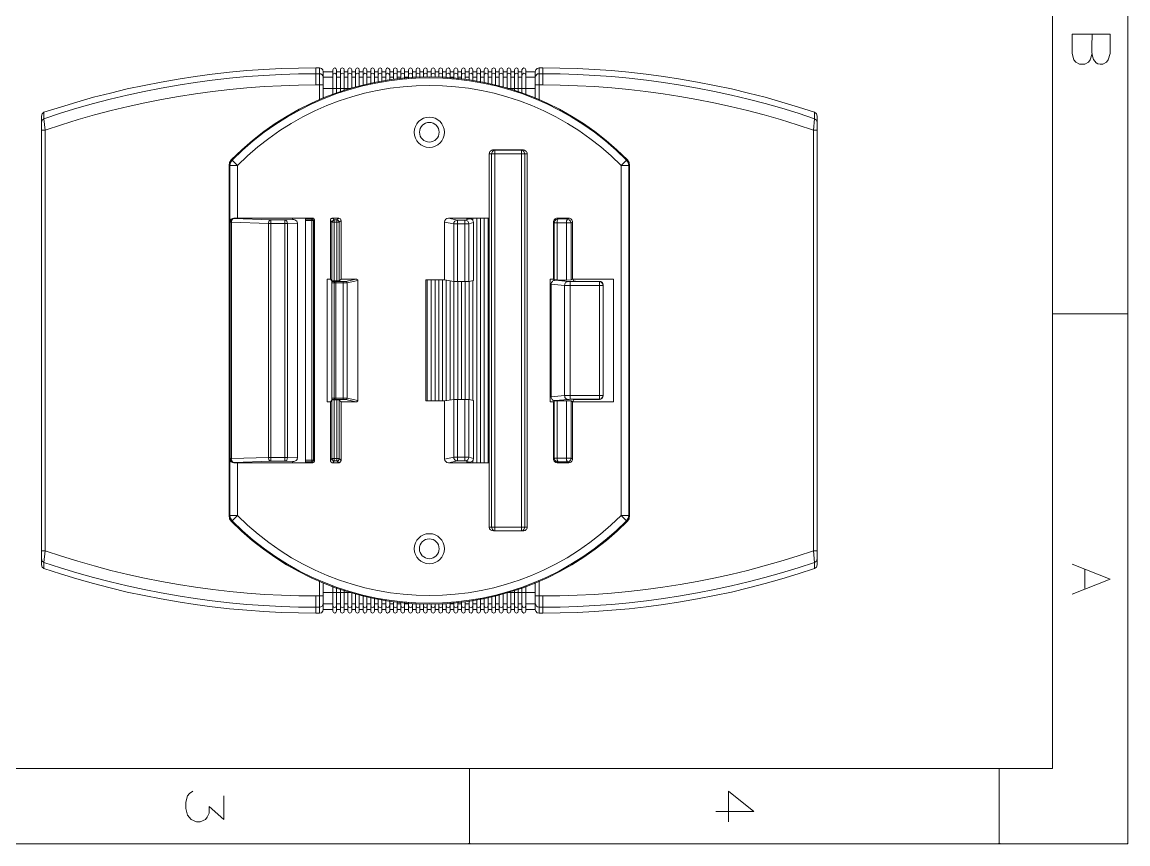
# Model space of a CAD drawing. Header units: millimetres. Extents: x -66 to 230, y -62 to 358.
# Drawn here: x 84.4 to 230.4, y -61.9 to 46.6 of the extents above; entities that cross this region are included whole.
import ezdxf

# ---------------------------------------------------------------- set-up
doc = ezdxf.new("R2010")
doc.units = ezdxf.units.MM

msp = doc.modelspace()

# ---------------------------------------------------------------- hatches: boundary and pattern name
h = msp.add_hatch(color=0)
h.dxf.hatch_style = 2
h.paths.add_polyline_path([(143.29, -61.88), (143.32, -61.76), (143.44, -61.72), (143.56, -61.76), (143.59, -61.88)])
h = msp.add_hatch(color=0)
h.dxf.hatch_style = 2
h.paths.add_polyline_path([(213.25, -61.88), (213.28, -61.76), (213.4, -61.72), (213.53, -61.76), (213.56, -61.88)])
h = msp.add_hatch(color=0)
h.dxf.hatch_style = 2
h.paths.add_polyline_path([(230.38, -61.88), (230.22, -61.88), (230.25, -61.76), (230.38, -61.72)])

# ---------------------------------------------------------------- linework, layer by layer
at = {"color": 0, "lineweight": 0}
for points in [[(230.38, 357.92), (230.38, -61.88)], [(220.41, 347.96), (220.41, -51.91)], [(223.03, 45.02), (228.03, 45.02), (228.03, 42.46), (227.78, 41.6), (227.54, 41.32), (227.07, 41.04), (226.72, 41.03), (226.42, 41.1), (226.19, 41.23), (226, 41.43), (225.85, 41.67), (225.75, 41.96), (225.68, 42.28), (225.63, 42.62), (225.61, 42.98), (225.61, 43.33), (225.62, 43.69), (225.63, 44.02), (225.65, 44.33), (225.66, 44.61), (225.67, 44.84), (225.65, 45.02)], [(225.65, 42.46), (225.41, 41.6), (225.16, 41.32), (224.7, 41.04), (223.99, 41.04), (223.49, 41.32), (223.25, 41.6), (223.03, 42.46), (223.03, 45.02)], [(123.16, 40.55), (120.88, 40.53), (118.6, 40.46), (116.32, 40.35), (114.04, 40.19), (111.77, 39.98), (109.5, 39.73), (107.24, 39.43), (104.98, 39.08), (102.73, 38.69), (100.49, 38.25), (98.26, 37.77), (96.04, 37.24), (93.83, 36.67), (91.63, 36.05), (89.44, 35.39), (87.27, 34.69)], [(123.16, 39.78), (120.88, 39.76), (118.6, 39.69), (116.32, 39.57), (114.04, 39.41), (111.76, 39.2), (109.5, 38.94), (107.23, 38.64), (104.98, 38.29), (102.73, 37.89), (100.49, 37.45), (98.25, 36.96), (96.03, 36.43), (93.82, 35.85), (91.63, 35.23), (89.44, 34.56), (87.27, 33.85)], [(123.66, 40.55), (123.16, 40.55)], [(123.16, 38.3), (123.16, 40.55)], [(123.66, 39.78), (123.16, 39.78)], [(123.66, 40.55), (123.66, 36.35)], [(124.15, 40.05), (124.09, 40.3), (123.9, 40.49), (123.66, 40.55)], [(124.15, 39.31), (124.09, 39.5), (124, 39.65), (123.84, 39.75), (123.66, 39.78)], [(125.42, 40.05), (124.15, 40.05)], [(124.15, 39.35), (124.15, 40.05)], [(124.15, 39.62), (124.15, 36.57)], [(125.91, 40.3), (125.82, 40.49), (125.66, 40.55), (125.48, 40.49), (125.42, 40.3)], [(125.42, 37), (125.42, 40.3)], [(125.42, 39.59), (125.48, 39.75), (125.66, 39.84), (125.82, 39.75), (125.91, 39.59)], [(125.91, 37.18), (125.91, 40.3)], [(126.4, 40.05), (125.91, 40.05)], [(126.9, 40.3), (126.84, 40.49), (126.65, 40.55), (126.47, 40.49), (126.4, 40.3)], [(126.4, 37.34), (126.4, 40.3)], [(126.4, 39.59), (126.47, 39.75), (126.65, 39.84), (126.84, 39.75), (126.9, 39.59)], [(126.9, 37.52), (126.9, 40.3)], [(127.39, 40.05), (126.9, 40.05)], [(127.92, 40.3), (127.82, 40.49), (127.64, 40.55), (127.48, 40.49), (127.39, 40.3)], [(127.39, 37.68), (127.39, 40.3)], [(127.39, 39.59), (127.48, 39.75), (127.64, 39.84), (127.82, 39.75), (127.92, 39.59)], [(127.92, 37.86), (127.92, 40.3)], [(128.41, 40.05), (127.92, 40.05)], [(128.9, 40.3), (128.84, 40.49), (128.66, 40.55), (128.47, 40.49), (128.41, 40.3)], [(128.41, 38.05), (128.41, 40.3)], [(128.41, 39.59), (128.47, 39.75), (128.66, 39.84), (128.84, 39.75), (128.9, 39.59)], [(128.9, 38.17), (128.9, 40.3)], [(129.4, 40.05), (128.9, 40.05)], [(129.89, 40.3), (129.83, 40.49), (129.64, 40.55), (129.49, 40.49), (129.4, 40.3)], [(129.4, 38.27), (129.4, 40.3)], [(129.4, 39.59), (129.49, 39.75), (129.64, 39.84), (129.83, 39.75), (129.89, 39.59)], [(129.89, 38.36), (129.89, 40.3)], [(130.42, 40.05), (129.89, 40.05)], [(130.91, 40.3), (130.82, 40.49), (130.66, 40.55), (130.48, 40.49), (130.42, 40.3)], [(130.42, 38.45), (130.42, 40.3)], [(130.42, 39.59), (130.48, 39.75), (130.66, 39.84), (130.82, 39.75), (130.91, 39.59)], [(130.91, 38.57), (130.91, 40.3)], [(131.4, 40.05), (130.91, 40.05)], [(131.9, 40.3), (131.84, 40.49), (131.65, 40.55), (131.47, 40.49), (131.4, 40.3)], [(131.4, 38.67), (131.4, 40.3)], [(131.4, 39.59), (131.47, 39.75), (131.65, 39.84), (131.84, 39.75), (131.9, 39.59)], [(131.9, 38.76), (131.9, 40.3)], [(132.39, 40.05), (131.9, 40.05)], [(132.92, 40.3), (132.82, 40.49), (132.64, 40.55), (132.48, 40.49), (132.39, 40.3)], [(132.39, 38.85), (132.39, 40.3)], [(132.39, 39.59), (132.48, 39.75), (132.64, 39.84), (132.82, 39.75), (132.92, 39.59)], [(132.92, 38.97), (132.92, 40.3)], [(133.41, 40.05), (132.92, 40.05)], [(133.9, 40.3), (133.84, 40.49), (133.66, 40.55), (133.47, 40.49), (133.41, 40.3)], [(133.41, 39.04), (133.41, 40.3)], [(133.41, 39.59), (133.47, 39.75), (133.66, 39.84), (133.84, 39.75), (133.9, 39.59)], [(133.9, 39.1), (133.9, 40.3)], [(134.4, 40.05), (133.9, 40.05)], [(134.89, 40.3), (134.83, 40.49), (134.64, 40.55), (134.46, 40.49), (134.4, 40.3)], [(134.4, 39.13), (134.4, 40.3)], [(134.4, 39.59), (134.46, 39.75), (134.64, 39.84), (134.83, 39.75), (134.89, 39.59)], [(134.89, 39.16), (134.89, 40.3)], [(135.39, 40.05), (134.89, 40.05)], [(135.91, 40.3), (135.82, 40.49), (135.66, 40.55), (135.48, 40.49), (135.39, 40.3)], [(135.39, 39.19), (135.39, 40.3)], [(135.39, 39.59), (135.48, 39.75), (135.66, 39.84), (135.82, 39.75), (135.91, 39.59)], [(135.91, 39.22), (135.91, 40.3)], [(136.4, 40.05), (135.91, 40.05)], [(136.9, 40.3), (136.84, 40.49), (136.65, 40.55), (136.47, 40.49), (136.4, 40.3)], [(136.4, 39.35), (136.4, 40.3)], [(136.4, 39.59), (136.47, 39.75), (136.65, 39.84), (136.84, 39.75), (136.9, 39.59)], [(136.9, 39.28), (136.9, 40.3)], [(137.39, 40.05), (136.9, 40.05)], [(137.88, 40.3), (137.82, 40.49), (137.64, 40.55), (137.48, 40.49), (137.39, 40.3)], [(137.39, 39.35), (137.39, 40.3)], [(137.39, 39.59), (137.48, 39.75), (137.64, 39.84), (137.82, 39.75), (137.88, 39.59)], [(137.88, 39.35), (137.88, 40.3)], [(138.41, 40.05), (137.88, 40.05)], [(138.9, 40.3), (138.81, 40.49), (138.66, 40.55), (138.47, 40.49), (138.41, 40.3)], [(138.41, 39.35), (138.41, 40.3)], [(138.41, 39.59), (138.47, 39.75), (138.66, 39.84), (138.81, 39.75), (138.9, 39.59)], [(138.9, 39.31), (138.9, 40.3)], [(139.4, 40.05), (138.9, 40.05)], [(139.89, 40.3), (139.83, 40.49), (139.64, 40.55), (139.46, 40.49), (139.4, 40.3)], [(139.4, 39.35), (139.4, 40.3)], [(139.4, 39.59), (139.46, 39.75), (139.64, 39.84), (139.83, 39.75), (139.89, 39.59)], [(139.89, 39.25), (139.89, 40.3)], [(140.38, 40.05), (139.89, 40.05)], [(140.91, 40.3), (140.82, 40.49), (140.66, 40.55), (140.48, 40.49), (140.38, 40.3)], [(140.38, 39.22), (140.38, 40.3)], [(140.38, 39.59), (140.48, 39.75), (140.66, 39.84), (140.82, 39.75), (140.91, 39.59)], [(140.91, 39.19), (140.91, 40.3)], [(141.4, 40.05), (140.91, 40.05)], [(141.9, 40.3), (141.84, 40.49), (141.65, 40.55), (141.46, 40.49), (141.4, 40.3)], [(141.4, 39.16), (141.4, 40.3)], [(141.4, 39.59), (141.46, 39.75), (141.65, 39.84), (141.84, 39.75), (141.9, 39.59)], [(141.9, 39.13), (141.9, 40.3)], [(142.39, 40.05), (141.9, 40.05)], [(142.88, 40.3), (142.82, 40.49), (142.64, 40.55), (142.48, 40.49), (142.39, 40.3)], [(142.39, 39.1), (142.39, 40.3)], [(142.39, 39.59), (142.48, 39.75), (142.64, 39.84), (142.82, 39.75), (142.88, 39.59)], [(142.88, 39.04), (142.88, 40.3)], [(143.41, 40.05), (142.88, 40.05)], [(143.9, 40.3), (143.81, 40.49), (143.66, 40.55), (143.47, 40.49), (143.41, 40.3)], [(143.41, 38.97), (143.41, 40.3)], [(143.41, 39.59), (143.47, 39.75), (143.66, 39.84), (143.81, 39.75), (143.9, 39.59)], [(143.9, 38.85), (143.9, 40.3)], [(144.4, 40.05), (143.9, 40.05)], [(144.89, 40.3), (144.83, 40.49), (144.64, 40.55), (144.46, 40.49), (144.4, 40.3)], [(144.4, 38.76), (144.4, 40.3)], [(144.4, 39.59), (144.46, 39.75), (144.64, 39.84), (144.83, 39.75), (144.89, 39.59)], [(144.89, 38.67), (144.89, 40.3)], [(145.38, 40.05), (144.89, 40.05)], [(145.91, 40.3), (145.82, 40.49), (145.63, 40.55), (145.48, 40.49), (145.38, 40.3)], [(145.38, 38.57), (145.38, 40.3)], [(145.38, 39.59), (145.48, 39.75), (145.63, 39.84), (145.82, 39.75), (145.91, 39.59)], [(145.91, 38.45), (145.91, 40.3)], [(146.4, 40.05), (145.91, 40.05)], [(146.9, 40.3), (146.83, 40.49), (146.65, 40.55), (146.46, 40.49), (146.4, 40.3)], [(146.4, 38.36), (146.4, 40.3)], [(146.4, 39.59), (146.46, 39.75), (146.65, 39.84), (146.83, 39.75), (146.9, 39.59)], [(146.9, 38.27), (146.9, 40.3)], [(147.39, 40.05), (146.9, 40.05)], [(147.88, 40.3), (147.82, 40.49), (147.64, 40.55), (147.45, 40.49), (147.39, 40.3)], [(147.39, 38.17), (147.39, 40.3)], [(147.39, 39.59), (147.45, 39.75), (147.64, 39.84), (147.82, 39.75), (147.88, 39.59)], [(147.88, 38.05), (147.88, 40.3)], [(148.41, 40.05), (147.88, 40.05)], [(148.9, 40.3), (148.81, 40.49), (148.66, 40.55), (148.47, 40.49), (148.41, 40.3)], [(148.41, 37.86), (148.41, 40.3)], [(148.41, 39.59), (148.47, 39.75), (148.66, 39.84), (148.81, 39.75), (148.9, 39.59)], [(148.9, 37.68), (148.9, 40.3)], [(149.4, 40.05), (148.9, 40.05)], [(149.89, 40.3), (149.83, 40.49), (149.64, 40.55), (149.46, 40.49), (149.4, 40.3)], [(149.4, 37.52), (149.4, 40.3)], [(149.4, 39.59), (149.46, 39.75), (149.64, 39.84), (149.83, 39.75), (149.89, 39.59)], [(149.89, 37.34), (149.89, 40.3)], [(150.38, 40.05), (149.89, 40.05)], [(150.88, 40.3), (150.82, 40.49), (150.63, 40.55), (150.48, 40.49), (150.38, 40.3)], [(150.38, 37.18), (150.38, 40.3)], [(150.38, 39.59), (150.48, 39.75), (150.63, 39.84), (150.82, 39.75), (150.88, 39.59)], [(150.88, 37), (150.88, 40.3)], [(152.14, 40.05), (150.88, 40.05)], [(152.64, 40.55), (152.39, 40.49), (152.2, 40.3), (152.14, 40.05)], [(152.14, 40.05), (152.14, 39.35)], [(152.14, 39.31), (152.2, 39.5), (152.3, 39.65), (152.45, 39.75), (152.64, 39.78)], [(152.14, 36.57), (152.14, 39.62)], [(152.64, 40.55), (153.13, 40.55)], [(152.64, 40.55), (152.64, 36.35)], [(153.13, 39.78), (152.64, 39.78)], [(153.13, 38.3), (153.13, 40.55)], [(189.02, 34.69), (186.87, 35.39), (184.69, 36.05), (182.5, 36.67), (180.29, 37.24), (178.06, 37.77), (175.82, 38.25), (173.57, 38.69), (171.31, 39.08), (169.05, 39.43), (166.78, 39.73), (164.5, 39.98), (162.22, 40.19), (159.95, 40.35), (157.67, 40.46), (155.4, 40.53), (153.13, 40.55)], [(189.02, 33.85), (186.85, 34.56), (184.67, 35.23), (182.47, 35.85), (180.26, 36.43), (178.04, 36.96), (175.81, 37.45), (173.57, 37.89), (171.32, 38.29), (169.06, 38.64), (166.8, 38.94), (164.53, 39.2), (162.26, 39.41), (159.98, 39.57), (157.7, 39.69), (155.41, 39.76), (153.13, 39.78)], [(123.16, 38.3), (120.88, 38.27), (118.61, 38.2), (116.33, 38.08), (114.06, 37.91), (111.8, 37.7), (109.54, 37.45), (107.29, 37.14), (105.05, 36.79), (102.81, 36.4), (100.59, 35.95), (98.37, 35.47), (96.16, 34.93), (93.96, 34.35), (91.77, 33.73), (89.59, 33.06), (87.43, 32.34)], [(164.3, 28.42), (162.92, 29.75), (161.48, 30.99), (160.01, 32.14), (158.49, 33.21), (156.93, 34.19), (155.33, 35.09), (153.71, 35.9), (152.05, 36.63), (150.37, 37.27), (148.67, 37.82), (146.94, 38.29), (145.2, 38.68), (143.45, 38.98), (141.69, 39.19), (139.92, 39.32), (138.15, 39.36), (136.37, 39.32), (134.61, 39.19), (132.84, 38.98), (131.09, 38.68), (129.35, 38.29), (127.63, 37.82), (125.92, 37.27), (124.24, 36.63), (122.59, 35.9), (120.96, 35.09), (119.37, 34.19), (117.81, 33.21), (116.29, 32.14), (114.81, 30.99), (113.38, 29.75), (111.99, 28.42)], [(164.18, 28.36), (162.81, 29.68), (161.4, 30.91), (159.94, 32.06), (158.43, 33.12), (156.88, 34.1), (155.3, 34.99), (153.68, 35.8), (152.03, 36.52), (150.35, 37.16), (148.66, 37.71), (146.93, 38.18), (145.2, 38.56), (143.45, 38.86), (141.69, 39.07), (139.92, 39.2), (138.15, 39.24), (136.38, 39.2), (134.61, 39.07), (132.85, 38.86), (131.1, 38.56), (129.36, 38.18), (127.64, 37.71), (125.94, 37.16), (124.26, 36.52), (122.62, 35.8), (121, 34.99), (119.41, 34.1), (117.87, 33.12), (116.36, 32.06), (114.9, 30.91), (113.48, 29.68), (112.12, 28.36)], [(163.47, 27.65), (162.15, 28.93), (160.77, 30.13), (159.35, 31.25), (157.89, 32.28), (156.39, 33.23), (154.85, 34.1), (153.27, 34.89), (151.67, 35.59), (150.04, 36.21), (148.38, 36.75), (146.71, 37.2), (145.02, 37.57), (143.31, 37.86), (141.59, 38.07), (139.87, 38.19), (138.15, 38.23), (136.42, 38.19), (134.7, 38.07), (132.98, 37.86), (131.28, 37.57), (129.59, 37.2), (127.91, 36.75), (126.26, 36.21), (124.63, 35.59), (123.02, 34.89), (121.45, 34.1), (119.91, 33.23), (118.4, 32.28), (116.94, 31.25), (115.52, 30.13), (114.15, 28.93), (112.83, 27.65)], [(124.15, 38.3), (123.16, 38.3)], [(124.15, 39.35), (125.42, 39.35)], [(124.15, 39.31), (124.15, 39.35)], [(124.15, 39.28), (124.15, 39.31)], [(125.91, 39.35), (126.4, 39.35)], [(126.9, 39.35), (127.39, 39.35)], [(127.92, 39.35), (128.41, 39.35)], [(128.9, 39.35), (129.4, 39.35)], [(129.89, 39.35), (130.42, 39.35)], [(130.91, 39.35), (131.4, 39.35)], [(131.9, 39.35), (132.39, 39.35)], [(132.92, 39.35), (133.41, 39.35)], [(133.9, 39.35), (134.4, 39.35)], [(134.89, 39.35), (135.39, 39.35)], [(135.91, 39.35), (136.4, 39.35)], [(139.89, 39.35), (140.38, 39.35)], [(140.91, 39.35), (141.4, 39.35)], [(141.9, 39.35), (142.39, 39.35)], [(142.88, 39.35), (143.41, 39.35)], [(143.9, 39.35), (144.4, 39.35)], [(144.89, 39.35), (145.38, 39.35)], [(145.91, 39.35), (146.4, 39.35)], [(146.9, 39.35), (147.39, 39.35)], [(147.88, 39.35), (148.41, 39.35)], [(148.9, 39.35), (149.4, 39.35)], [(149.89, 39.35), (150.38, 39.35)], [(150.88, 39.35), (152.14, 39.35)], [(152.14, 39.35), (152.14, 39.31)], [(152.14, 39.31), (152.14, 39.28)], [(153.13, 38.3), (152.14, 38.3)], [(188.87, 32.34), (186.7, 33.06), (184.52, 33.73), (182.34, 34.35), (180.14, 34.93), (177.93, 35.47), (175.71, 35.95), (173.48, 36.4), (171.24, 36.79), (169, 37.14), (166.75, 37.45), (164.49, 37.7), (162.23, 37.91), (159.96, 38.08), (157.69, 38.2), (155.41, 38.27), (153.13, 38.3)], [(124.15, 37.83), (127.82, 37.83)], [(148.47, 37.83), (152.14, 37.83)], [(87.27, 34.69), (87.03, 34.5), (86.93, 34.19)], [(86.93, -25.06), (86.93, 34.19)], [(86.93, 33.39), (87.03, 33.67), (87.27, 33.85)], [(87.27, 33.85), (87.27, 34.69)], [(87.43, 32.34), (87.27, 33.85)], [(189.02, 33.85), (188.87, 32.34)], [(189.36, 34.19), (189.27, 34.5), (189.02, 34.69)], [(189.02, 34.69), (189.02, 33.85)], [(189.36, 33.39), (189.27, 33.67), (189.02, 33.85)], [(189.36, 34.19), (189.36, -25.06)], [(86.93, 32.34), (87.43, 32.34)], [(87.43, -23.18), (87.43, 32.34)], [(189.36, 32.34), (188.87, 32.34)], [(188.87, 32.34), (188.87, -23.18)], [(146.62, 29.72), (146.5, 29.72), (146.4, 29.69), (146.28, 29.62), (146.22, 29.56), (146.12, 29.5), (146.03, 29.22)], [(146.03, 29.22), (146.37, 29.19)], [(146.03, 29.22), (146.03, -20.06)], [(146.37, 29.19), (146.5, 29.53), (146.62, 29.65), (146.8, 29.69)], [(146.62, 29.72), (150.51, 29.72)], [(146.8, 29.69), (146.62, 29.72)], [(146.8, 29.69), (150.32, 29.69)], [(146.8, 29.69), (146.8, -20.56)], [(150.51, 29.72), (150.32, 29.69)], [(150.32, -20.56), (150.32, 29.69)], [(150.32, 29.69), (150.48, 29.65), (150.63, 29.53), (150.75, 29.19)], [(151.06, 29.22), (151.06, 29.32), (151.03, 29.41), (150.97, 29.5), (150.91, 29.56), (150.72, 29.69), (150.6, 29.72), (150.51, 29.72)], [(150.75, 29.19), (151.06, 29.22)], [(151.06, 29.22), (151.06, -20.06)], [(111.99, 28.42), (111.78, 28.08), (111.71, 27.71)], [(112.12, 28.36), (111.9, 28.05), (111.81, 27.65)], [(112.12, 28.36), (111.99, 28.42)], [(112.12, 28.36), (112.83, 27.65)], [(150.75, 29.19), (146.37, 29.19)], [(146.37, -20.06), (146.37, 29.19)], [(150.75, 29.19), (150.75, -20.06)], [(164.18, 28.36), (163.47, 27.65)], [(164.3, 28.42), (164.18, 28.36)], [(164.49, 27.65), (164.39, 28.05), (164.18, 28.36)], [(164.58, 27.71), (164.52, 28.08), (164.3, 28.42)], [(111.71, -18.55), (111.71, 27.71)], [(111.71, 27.71), (111.81, 27.65)], [(112.83, 27.65), (111.81, 27.65)], [(111.81, 20.24), (111.81, 27.65)], [(112.83, 27.65), (112.83, 20.71)], [(164.49, 27.65), (163.47, 27.65)], [(163.47, -18.52), (163.47, 27.65)], [(164.49, 27.65), (164.58, 27.71)], [(164.49, 27.65), (164.49, -18.52)], [(164.58, -18.55), (164.58, 27.71)], [(111.81, 20.24), (111.87, 20.43), (111.99, 20.58), (112.15, 20.67), (112.33, 20.71)], [(112.36, 20.67), (112.12, 20.61), (111.93, 20.43), (111.87, 20.18)], [(112.36, 20.67), (112.21, 20.61), (112.09, 20.49), (112.02, 20.18)], [(112.36, 20.67), (112.33, 20.71)], [(112.33, 20.71), (112.83, 20.71)], [(117.24, 20.52), (112.36, 20.67)], [(112.83, 20.71), (122.76, 20.71)], [(116.9, 20), (116.96, 20.33), (117.08, 20.46), (117.24, 20.52)], [(117.24, 20.52), (117.24, -11.36)], [(117.24, 20.52), (119.06, 20.52)], [(120.14, 20.55), (119.06, 20.52)], [(119.06, -11.36), (119.06, 20.52)], [(119.06, 20.52), (119.21, 20.46), (119.34, 20.33), (119.43, 20)], [(120.02, 20.71), (120.14, 20.55)], [(120.14, 20.55), (120.17, 20.55)], [(120.76, 20.06), (120.66, 20.33), (120.39, 20.52), (120.26, 20.55), (120.14, 20.55)], [(121.9, 20.71), (121.81, 20.58)], [(121.81, 20.58), (122.64, 20.58)], [(121.81, 20.58), (121.81, 20.4)], [(122.76, 20.71), (122.64, 20.58)], [(122.64, -11.45), (122.64, 20.58)], [(122.86, 20.4), (122.79, 20.52), (122.64, 20.58)], [(122.98, 20.52), (122.95, 20.55), (122.95, 20.58), (122.92, 20.61), (122.92, 20.64), (122.86, 20.71), (122.76, 20.71)], [(122.86, 20.4), (122.98, 20.52)], [(122.98, 20.52), (122.98, -11.36)], [(125.39, 20.71), (125.32, 20.71), (125.26, 20.67), (125.2, 20.67), (125.16, 20.61), (125.12, 20.54), (125.08, 20.47), (125.08, 20.4)], [(125.6, 20.49), (125.45, 20.43), (125.36, 20.33), (125.29, 20.18)], [(126.19, 20.71), (125.39, 20.71)], [(125.6, 20.49), (125.39, 20.71)], [(125.6, 20.49), (125.94, 20.49)], [(125.6, 20.49), (125.6, 12.43)], [(126.19, 20.71), (125.94, 20.49)], [(125.94, 12.43), (125.94, 20.49)], [(126.25, 20.18), (126.22, 20.33), (126.1, 20.43), (125.94, 20.49)], [(126.5, 20.4), (126.46, 20.51), (126.41, 20.61), (126.33, 20.67), (126.19, 20.71)], [(140.17, 20.21), (140.2, 20.4), (140.32, 20.58), (140.48, 20.67), (140.66, 20.71)], [(140.66, 20.71), (145.94, 20.71)], [(141.87, 20.46), (140.66, 20.71)], [(141.37, 19.96), (141.4, 20.15), (141.53, 20.33), (141.68, 20.43), (141.87, 20.46)], [(141.87, 20.46), (142.85, 20.46)], [(141.87, 20.46), (141.87, 12.37)], [(143.47, 20.64), (142.85, 20.46)], [(142.85, 12.37), (142.85, 20.46)], [(142.85, 20.46), (143.04, 20.43), (143.22, 20.33), (143.32, 20.15), (143.35, 19.96)], [(143.1, 20.64), (143.04, 20.71)], [(143.1, 20.64), (143.47, 20.64)], [(143.41, 20.64), (143.41, 20.71)], [(144, 20.15), (143.93, 20.33), (143.9, 20.43), (143.84, 20.49), (143.66, 20.61), (143.56, 20.64), (143.47, 20.64)], [(143.9, 20.43), (143.9, 20.71)], [(144.4, -11.58), (144.4, 20.71)], [(144.89, -11.58), (144.89, 20.71)], [(145.38, -11.58), (145.38, 20.71)], [(145.91, -11.58), (145.91, 20.71)], [(145.94, -11.58), (145.94, 20.71)], [(155.04, 20.71), (154.95, 20.7), (154.86, 20.67), (154.77, 20.63), (154.69, 20.56), (154.62, 20.49), (154.58, 20.4), (154.55, 20.31), (154.55, 20.21)], [(155.14, 20.61), (154.89, 20.55), (154.7, 20.37), (154.64, 20.09)], [(155.14, 20.61), (155.04, 20.37), (155.01, 20.09)], [(155.14, 20.61), (155.04, 20.71)], [(156.56, 20.71), (155.04, 20.71)], [(156.37, 20.58), (155.14, 20.61)], [(156.25, 20.09), (156.28, 20.37), (156.37, 20.58)], [(156.56, 20.71), (156.37, 20.58)], [(156.86, 20.09), (156.8, 20.33), (156.62, 20.52), (156.37, 20.58)], [(157.05, 20.21), (157.05, 20.3), (157.02, 20.4), (156.96, 20.49), (156.83, 20.61), (156.74, 20.67), (156.65, 20.71), (156.56, 20.71)], [(111.81, 20.24), (111.87, 20.18)], [(111.87, -11.02), (111.87, 20.18)], [(112.02, 20.18), (111.87, 20.18)], [(112.02, 20.18), (112.02, -11.02)], [(112.02, 20.18), (116.9, 20)], [(116.9, -10.87), (116.9, 20)], [(119.43, 20), (116.9, 20)], [(119.43, 20), (120.76, 20.06)], [(119.43, 20), (119.43, -10.87)], [(120.76, 20.06), (120.76, -10.93)], [(122.86, 20.4), (121.81, 20.4)], [(121.81, 20.4), (121.81, -11.24)], [(122.86, 20.4), (122.86, -11.24)], [(125.08, 20.4), (125.08, 12.68)], [(125.08, 20.4), (125.29, 20.18)], [(126.25, 20.18), (125.29, 20.18)], [(125.29, 12.43), (125.29, 20.18)], [(126.25, 20.18), (126.5, 20.4)], [(126.25, 20.18), (126.25, 12.43)], [(126.5, 20.4), (126.5, 12.68)], [(140.17, 20.21), (141.37, 19.96)], [(140.17, 20.21), (140.17, 12.56)], [(143.35, 19.96), (141.37, 19.96)], [(141.37, 12.37), (141.37, 19.96)], [(143.35, 19.96), (144, 20.15)], [(143.35, 19.96), (143.35, 12.37)], [(144, 20.15), (144, 12.5)], [(154.55, 20.21), (154.64, 20.09)], [(154.55, 20.21), (154.55, 12.68)], [(155.01, 20.09), (154.64, 20.09)], [(154.64, 12.56), (154.64, 20.09)], [(156.25, 20.09), (155.01, 20.09)], [(155.01, 20.09), (155.01, 12.53)], [(156.86, 20.09), (156.25, 20.09)], [(156.25, 12.53), (156.25, 20.09)], [(156.86, 20.09), (157.05, 20.21)], [(156.86, 20.09), (156.86, 12.56)], [(157.05, 20.21), (157.05, 12.68)], [(124.65, -3.52), (124.65, 12.68)], [(124.65, 12.68), (125.08, 12.68)], [(125.29, 12.43), (125.08, 12.68)], [(125.26, 12.37), (125.6, 12.37)], [(125.66, 12.37), (125.26, 12.37)], [(125.26, 12.37), (125.26, -3.24)], [(125.26, 12.16), (125.57, 12.16)], [(125.6, 12.43), (125.29, 12.43)], [(125.42, 12.37), (125.42, 12.43)], [(125.57, 12.16), (125.57, 12.28), (125.66, 12.37)], [(125.57, -3.03), (125.57, 12.16)], [(125.57, 12.16), (125.82, 12.16)], [(125.6, 12.37), (125.6, 12.43)], [(125.6, 12.43), (125.94, 12.43)], [(125.6, 12.43), (125.63, 12.43)], [(125.66, 12.37), (125.82, 12.37)], [(125.82, 12.37), (126.77, 12.37)], [(125.82, 12.37), (125.82, -3.21)], [(126.77, 12.16), (125.82, 12.16)], [(126.25, 12.43), (125.94, 12.43)], [(126.25, 12.43), (126.5, 12.68)], [(126.5, 12.68), (128.5, 12.68)], [(126.77, -3.21), (126.77, 12.37)], [(127.08, 12.37), (127.24, 12.31), (127.3, 12.16), (126.77, 12.16)], [(127.08, 12.37), (126.77, 12.37)], [(128.5, 12.68), (127.08, 12.37)], [(127.3, 12.16), (128.69, 12.47)], [(127.3, 12.16), (127.3, -3.03)], [(128.69, 12.47), (128.69, 12.56), (128.63, 12.62), (128.6, 12.62), (128.56, 12.65), (128.53, 12.65), (128.5, 12.68)], [(128.69, 12.47), (128.69, -3.34)], [(137.7, 12.56), (140.17, 12.56)], [(137.7, -3.4), (137.7, 12.56)], [(137.88, -3.4), (137.88, 12.56)], [(138.41, -3.4), (138.41, 12.56)], [(138.9, -3.4), (138.9, 12.56)], [(139.4, -3.4), (139.4, 12.56)], [(139.89, -3.4), (139.89, 12.56)], [(141.37, 12.37), (140.17, 12.56)], [(140.38, -3.37), (140.38, 12.53)], [(140.91, -3.3), (140.91, 12.43)], [(141.37, 12.37), (141.87, 12.37)], [(141.4, -3.21), (141.4, 12.37)], [(141.87, 12.37), (142.85, 12.37)], [(141.9, -3.21), (141.9, 12.37)], [(142.39, -3.21), (142.39, 12.37)], [(142.85, 12.37), (143.35, 12.37)], [(142.88, -3.21), (142.88, 12.37)], [(143.35, 12.37), (144, 12.5)], [(143.41, -3.21), (143.41, 12.37)], [(143.9, -3.34), (143.9, 12.5)], [(154.09, 12.68), (154.55, 12.68)], [(154.09, -3.52), (154.09, 12.68)], [(154.77, 12.53), (154.67, 12.5), (154.55, 12.47), (154.46, 12.43), (154.4, 12.37), (154.33, 12.28), (154.27, 12.22), (154.24, 12.13), (154.24, 12)], [(154.24, 12), (156, 11.85)], [(154.24, 12), (154.24, -2.87)], [(154.64, 12.56), (154.55, 12.68)], [(154.64, 12.56), (154.95, 12.56), (155.01, 12.53)], [(155.57, 12.53), (154.77, 12.53)], [(156.46, 12.34), (154.77, 12.53)], [(155.01, 12.53), (156.25, 12.53)], [(155.57, 12.53), (155.6, 12.53)], [(156.74, 12.34), (156.59, 12.35), (156.46, 12.34), (156.34, 12.32), (156.23, 12.28), (156.14, 12.22), (156.08, 12.13), (156.03, 12.01), (156, 11.85)], [(156, -2.69), (156, 11.85)], [(156, 11.85), (156.74, 11.85)], [(156.86, 12.56), (156.25, 12.53)], [(156.74, 12.34), (160.6, 12.34)], [(156.74, 12.34), (156.74, -3.18)], [(161.09, 11.85), (156.74, 11.85)], [(157.05, 12.68), (156.86, 12.56)], [(162.45, 12.68), (157.05, 12.68)], [(157.08, 12.68), (157.2, 12.43)], [(157.2, 12.43), (157.76, 12.37)], [(160.6, 12.37), (157.76, 12.37)], [(160.6, -3.21), (160.6, 12.37)], [(161.09, 11.88), (161.05, 12.08), (160.95, 12.24), (160.8, 12.34), (160.6, 12.37)], [(161.09, 11.85), (161.03, 12.09), (160.85, 12.28), (160.6, 12.34)], [(161.09, 11.91), (161.09, 11.85)], [(161.09, 11.88), (161.09, -2.72)], [(162.45, 12.68), (162.45, -3.52)], [(220.41, 8.08), (230.38, 8.08)], [(156, -2.69), (154.24, -2.87)], [(154.24, -2.87), (154.25, -2.97), (154.28, -3.06), (154.32, -3.15), (154.38, -3.23), (154.46, -3.3), (154.55, -3.34), (154.66, -3.37), (154.77, -3.37)], [(156.74, -2.69), (156, -2.69)], [(156, -2.69), (156.02, -2.84), (156.06, -2.96), (156.14, -3.06), (156.23, -3.13), (156.34, -3.18), (156.47, -3.21), (156.6, -3.21), (156.74, -3.18)], [(156.74, -2.69), (161.09, -2.69)], [(160.6, -3.18), (160.85, -3.12), (161.03, -2.93), (161.09, -2.69)], [(160.6, -3.21), (160.81, -3.18), (160.96, -3.08), (161.06, -2.93), (161.09, -2.72)], [(161.09, -2.69), (161.09, -2.78)], [(124.65, -3.52), (125.08, -3.52)], [(125.29, -3.3), (125.08, -3.52)], [(125.08, -3.52), (125.08, -11.27)], [(125.26, -3.03), (125.57, -3.03)], [(125.26, -3.24), (125.66, -3.21)], [(125.26, -3.24), (125.6, -3.24)], [(125.29, -3.3), (125.32, -3.27), (125.6, -3.27)], [(125.29, -11.02), (125.29, -3.3)], [(125.42, -3.3), (125.42, -3.24)], [(125.82, -3.03), (125.57, -3.03)], [(125.66, -3.21), (125.57, -3.15), (125.57, -3.03)], [(125.6, -3.24), (125.6, -3.27)], [(125.6, -3.27), (125.6, -11.33)], [(125.6, -3.27), (125.94, -3.27)], [(125.6, -3.27), (125.63, -3.27)], [(125.66, -3.21), (125.82, -3.21)], [(125.82, -3.03), (126.77, -3.03)], [(126.77, -3.21), (125.82, -3.21)], [(125.94, -11.33), (125.94, -3.27)], [(125.94, -3.27), (126.25, -3.3)], [(126.25, -3.3), (126.25, -11.02)], [(126.25, -3.3), (126.5, -3.52)], [(126.5, -3.52), (126.5, -11.27)], [(126.5, -3.52), (128.5, -3.52)], [(126.77, -3.03), (127.3, -3.03)], [(126.77, -3.21), (127.08, -3.24)], [(127.3, -3.03), (127.24, -3.18), (127.08, -3.24)], [(127.08, -3.24), (128.5, -3.52)], [(128.69, -3.34), (127.3, -3.03)], [(128.5, -3.52), (128.56, -3.52), (128.69, -3.4), (128.69, -3.34)], [(137.7, -3.4), (140.17, -3.4)], [(141.37, -3.21), (140.17, -3.4)], [(140.17, -3.4), (140.17, -11.08)], [(141.37, -10.83), (141.37, -3.21)], [(141.87, -3.21), (141.37, -3.21)], [(141.87, -3.21), (142.85, -3.21)], [(141.87, -3.21), (141.87, -11.33)], [(142.85, -11.33), (142.85, -3.21)], [(143.35, -3.21), (142.85, -3.21)], [(143.35, -3.21), (144, -3.37)], [(143.35, -3.21), (143.35, -10.83)], [(144, -3.37), (144, -11.02)], [(154.09, -3.52), (154.55, -3.52)], [(154.64, -3.43), (154.55, -3.52)], [(154.55, -3.52), (154.55, -11.08)], [(155.01, -3.4), (154.67, -3.4), (154.64, -3.43)], [(154.64, -10.96), (154.64, -3.43)], [(154.77, -3.37), (156.46, -3.21)], [(155.57, -3.37), (154.77, -3.37)], [(156.25, -3.4), (155.01, -3.4)], [(155.01, -3.4), (155.01, -10.96)], [(155.57, -3.37), (155.57, -3.4)], [(156.25, -10.96), (156.25, -3.4)], [(156.25, -3.4), (156.86, -3.4)], [(160.6, -3.18), (156.74, -3.18)], [(156.86, -3.4), (157.05, -3.52)], [(156.86, -3.4), (156.86, -10.96)], [(157.05, -3.52), (162.45, -3.52)], [(157.05, -3.52), (157.05, -11.08)], [(157.2, -3.27), (157.08, -3.52)], [(157.2, -3.27), (157.76, -3.21)], [(160.6, -3.21), (157.76, -3.21)], [(111.87, -11.02), (111.81, -11.11)], [(111.81, -18.52), (111.81, -11.11)], [(112.33, -11.58), (112.15, -11.54), (111.99, -11.45), (111.87, -11.3), (111.81, -11.11)], [(111.87, -11.02), (112.02, -11.02)], [(111.87, -11.02), (111.93, -11.27), (112.12, -11.45), (112.36, -11.54)], [(116.9, -10.87), (112.02, -11.02)], [(112.02, -11.02), (112.09, -11.36), (112.21, -11.48), (112.36, -11.54)], [(112.33, -11.58), (112.36, -11.54)], [(112.83, -11.58), (112.33, -11.58)], [(112.36, -11.54), (117.24, -11.36)], [(112.83, -11.58), (112.83, -18.52)], [(112.83, -11.58), (122.76, -11.58)], [(116.9, -10.87), (119.43, -10.87)], [(117.24, -11.36), (117.08, -11.3), (116.96, -11.17), (116.9, -10.87)], [(119.06, -11.36), (117.24, -11.36)], [(119.43, -10.87), (119.34, -11.21), (119.21, -11.3), (119.06, -11.36)], [(119.06, -11.36), (120.14, -11.42)], [(120.76, -10.93), (119.43, -10.87)], [(120.14, -11.42), (120.02, -11.58)], [(120.14, -11.42), (120.27, -11.39), (120.39, -11.36), (120.48, -11.33), (120.56, -11.29), (120.62, -11.23), (120.68, -11.16), (120.72, -11.06), (120.76, -10.93)], [(120.14, -11.42), (120.17, -11.42)], [(121.81, -11.24), (122.86, -11.24)], [(121.81, -11.24), (121.81, -11.45)], [(122.64, -11.45), (121.81, -11.45)], [(121.9, -11.58), (121.81, -11.45)], [(122.64, -11.45), (122.79, -11.39), (122.86, -11.24)], [(122.64, -11.45), (122.76, -11.58)], [(122.76, -11.58), (122.79, -11.58), (122.86, -11.54), (122.89, -11.54), (122.92, -11.51), (122.92, -11.48), (122.95, -11.45), (122.95, -11.42), (122.98, -11.36)], [(122.98, -11.36), (122.86, -11.24)], [(125.29, -11.02), (125.08, -11.27)], [(125.08, -11.27), (125.08, -11.33), (125.11, -11.39), (125.14, -11.42), (125.17, -11.48), (125.2, -11.51), (125.32, -11.58), (125.39, -11.58)], [(125.29, -11.02), (126.25, -11.02)], [(125.29, -11.02), (125.36, -11.17), (125.45, -11.3), (125.6, -11.33)], [(125.39, -11.58), (125.6, -11.33)], [(126.19, -11.58), (125.39, -11.58)], [(125.94, -11.33), (125.6, -11.33)], [(125.94, -11.33), (126.1, -11.3), (126.22, -11.17), (126.25, -11.02)], [(125.94, -11.33), (126.19, -11.58)], [(126.19, -11.58), (126.25, -11.58), (126.31, -11.54), (126.34, -11.51), (126.4, -11.48), (126.44, -11.42), (126.47, -11.39), (126.47, -11.33), (126.5, -11.27)], [(126.5, -11.27), (126.25, -11.02)], [(141.37, -10.83), (140.17, -11.08)], [(140.66, -11.58), (140.48, -11.54), (140.32, -11.42), (140.2, -11.27), (140.17, -11.08)], [(140.66, -11.58), (141.87, -11.33)], [(140.66, -11.58), (145.94, -11.58)], [(141.37, -10.83), (143.35, -10.83)], [(141.87, -11.33), (141.68, -11.3), (141.53, -11.17), (141.4, -11.02), (141.37, -10.83)], [(142.85, -11.33), (141.87, -11.33)], [(143.35, -10.83), (143.32, -11.02), (143.22, -11.17), (143.04, -11.3), (142.85, -11.33)], [(142.85, -11.33), (143.47, -11.51)], [(143.1, -11.51), (143.04, -11.58)], [(143.1, -11.51), (143.47, -11.51)], [(144, -11.02), (143.35, -10.83)], [(143.41, -11.58), (143.41, -11.51)], [(143.47, -11.51), (143.68, -11.46), (143.83, -11.37), (143.93, -11.23), (144, -11.02)], [(143.9, -11.58), (143.9, -11.27)], [(154.64, -10.96), (154.55, -11.08)], [(154.55, -11.08), (154.55, -11.17), (154.61, -11.36), (154.67, -11.42), (154.86, -11.54), (154.95, -11.54), (155.04, -11.58)], [(154.64, -10.96), (155.01, -10.96)], [(154.64, -10.96), (154.7, -11.21), (154.89, -11.39), (155.14, -11.45)], [(155.01, -10.96), (156.25, -10.96)], [(155.01, -10.96), (155.04, -11.24), (155.14, -11.45)], [(155.04, -11.58), (155.14, -11.45)], [(156.56, -11.58), (155.04, -11.58)], [(155.14, -11.45), (156.37, -11.45)], [(156.25, -10.96), (156.86, -10.96)], [(156.37, -11.45), (156.28, -11.21), (156.25, -10.96)], [(156.37, -11.45), (156.62, -11.39), (156.8, -11.21), (156.86, -10.96)], [(156.37, -11.45), (156.56, -11.58)], [(156.56, -11.58), (156.65, -11.54), (156.74, -11.54), (156.83, -11.48), (156.96, -11.36), (157.02, -11.27), (157.05, -11.17), (157.05, -11.08)], [(157.05, -11.08), (156.86, -10.96)], [(111.81, -18.52), (111.71, -18.55)], [(111.71, -18.55), (111.78, -18.95), (111.99, -19.26)], [(111.81, -18.52), (112.83, -18.52)], [(111.81, -18.52), (111.9, -18.89), (112.12, -19.23)], [(112.12, -19.23), (112.83, -18.52)], [(112.83, -18.52), (114.16, -19.8), (115.54, -21), (116.97, -22.11), (118.44, -23.15), (119.95, -24.1), (121.49, -24.97), (123.07, -25.75), (124.67, -26.45), (126.3, -27.07), (127.95, -27.61), (129.62, -28.06), (131.31, -28.44), (133.01, -28.73), (134.71, -28.93), (136.43, -29.06), (138.15, -29.1), (139.87, -29.06), (141.58, -28.93), (143.29, -28.73), (144.99, -28.44), (146.67, -28.06), (148.35, -27.61), (150, -27.07), (151.63, -26.45), (153.23, -25.75), (154.8, -24.97), (156.35, -24.1), (157.85, -23.15), (159.32, -22.11), (160.75, -21), (162.13, -19.8), (163.47, -18.52)], [(164.18, -19.23), (163.47, -18.52)], [(163.47, -18.52), (164.49, -18.52)], [(164.18, -19.23), (164.39, -18.89), (164.49, -18.52)], [(164.3, -19.26), (164.52, -18.95), (164.58, -18.55)], [(164.58, -18.55), (164.49, -18.52)], [(111.99, -19.26), (112.12, -19.23)], [(111.99, -19.26), (113.36, -20.59), (114.78, -21.83), (116.25, -22.98), (117.76, -24.05), (119.31, -25.04), (120.9, -25.94), (122.53, -26.75), (124.19, -27.48), (125.87, -28.12), (127.58, -28.67), (129.31, -29.15), (131.06, -29.53), (132.82, -29.83), (134.59, -30.04), (136.37, -30.17), (138.15, -30.22), (139.93, -30.17), (141.71, -30.04), (143.48, -29.83), (145.24, -29.53), (146.98, -29.15), (148.71, -28.67), (150.42, -28.12), (152.11, -27.48), (153.77, -26.75), (155.39, -25.94), (156.98, -25.04), (158.54, -24.05), (160.05, -22.98), (161.52, -21.83), (162.93, -20.59), (164.3, -19.26)], [(112.12, -19.23), (113.49, -20.55), (114.91, -21.78), (116.38, -22.92), (117.89, -23.99), (119.44, -24.96), (121.03, -25.86), (122.65, -26.66), (124.3, -27.39), (125.97, -28.02), (127.67, -28.58), (129.38, -29.04), (131.12, -29.43), (132.86, -29.72), (134.62, -29.94), (136.38, -30.06), (138.15, -30.11), (139.91, -30.06), (141.68, -29.94), (143.43, -29.72), (145.18, -29.43), (146.91, -29.04), (148.63, -28.58), (150.33, -28.02), (152, -27.39), (153.65, -26.66), (155.27, -25.86), (156.85, -24.97), (158.4, -23.99), (159.91, -22.93), (161.38, -21.78), (162.8, -20.55), (164.18, -19.23)], [(146.37, -20.06), (146.03, -20.06)], [(146.03, -20.06), (146.1, -20.29), (146.22, -20.44), (146.39, -20.53), (146.62, -20.56)], [(146.37, -20.06), (150.75, -20.06)], [(146.8, -20.56), (146.62, -20.53), (146.5, -20.4), (146.37, -20.06)], [(150.75, -20.06), (150.63, -20.4), (150.48, -20.53), (150.32, -20.56)], [(150.51, -20.56), (150.61, -20.56), (150.72, -20.53), (150.81, -20.49), (150.9, -20.43), (150.98, -20.36), (151.03, -20.27), (151.06, -20.17), (151.06, -20.06)], [(151.06, -20.06), (150.75, -20.06)], [(164.18, -19.23), (164.3, -19.26)], [(146.62, -20.56), (146.8, -20.56)], [(146.62, -20.56), (150.51, -20.56)], [(150.32, -20.56), (146.8, -20.56)], [(150.32, -20.56), (150.51, -20.56)], [(86.93, -23.18), (87.43, -23.18)], [(87.27, -24.72), (87.43, -23.18)], [(87.43, -23.18), (89.57, -23.89), (91.74, -24.56), (93.92, -25.19), (96.12, -25.77), (98.34, -26.31), (100.56, -26.8), (102.8, -27.24), (105.05, -27.64), (107.3, -28), (109.56, -28.31), (111.83, -28.56), (114.1, -28.78), (116.37, -28.94), (118.64, -29.05), (120.9, -29.12), (123.16, -29.14)], [(153.13, -29.14), (155.39, -29.12), (157.66, -29.05), (159.93, -28.94), (162.2, -28.78), (164.46, -28.56), (166.73, -28.31), (168.99, -28), (171.25, -27.64), (173.49, -27.24), (175.73, -26.8), (177.96, -26.31), (180.17, -25.77), (182.37, -25.19), (184.56, -24.56), (186.72, -23.89), (188.87, -23.18)], [(189.36, -23.18), (188.87, -23.18)], [(188.87, -23.18), (189.02, -24.72)], [(86.93, -24.23), (87.03, -24.54), (87.27, -24.72)], [(87.27, -24.72), (89.45, -25.43), (91.63, -26.1), (93.83, -26.72), (96.04, -27.29), (98.26, -27.82), (100.49, -28.31), (102.73, -28.75), (104.98, -29.14), (107.23, -29.49), (109.49, -29.8), (111.76, -30.05), (114.04, -30.27), (116.31, -30.43), (118.59, -30.55), (120.88, -30.62), (123.16, -30.65)], [(87.27, -25.52), (87.27, -24.72)], [(153.13, -30.65), (155.42, -30.62), (157.7, -30.55), (159.98, -30.43), (162.26, -30.27), (164.53, -30.05), (166.8, -29.8), (169.06, -29.49), (171.32, -29.14), (173.56, -28.75), (175.8, -28.31), (178.03, -27.82), (180.25, -27.29), (182.46, -26.72), (184.66, -26.1), (186.85, -25.43), (189.02, -24.72)], [(189.36, -24.23), (189.27, -24.54), (189.02, -24.72)], [(189.02, -24.72), (189.02, -25.52)], [(86.93, -25.06), (87.03, -25.34), (87.27, -25.52)], [(87.27, -25.52), (89.44, -26.24), (91.63, -26.9), (93.82, -27.52), (96.03, -28.1), (98.25, -28.63), (100.49, -29.11), (102.73, -29.55), (104.98, -29.94), (107.23, -30.28), (109.5, -30.58), (111.77, -30.84), (114.04, -31.04), (116.32, -31.21), (118.6, -31.32), (120.88, -31.39), (123.16, -31.42)], [(153.13, -31.42), (155.41, -31.39), (157.68, -31.32), (159.96, -31.21), (162.24, -31.04), (164.52, -30.84), (166.79, -30.58), (169.06, -30.28), (171.32, -29.94), (173.57, -29.55), (175.82, -29.11), (178.05, -28.63), (180.28, -28.1), (182.49, -27.52), (184.68, -26.9), (186.86, -26.24), (189.02, -25.52)], [(189.02, -25.52), (189.27, -25.34), (189.36, -25.06)], [(223.03, -24.94), (228.03, -26.94), (223.03, -28.92)], [(224.7, -25.68), (224.7, -28.18)], [(123.66, -27.22), (123.66, -31.42)], [(124.15, -27.44), (124.15, -30.46)], [(152.14, -27.44), (152.14, -30.46)], [(152.64, -27.22), (152.64, -31.42)], [(123.16, -29.14), (123.16, -31.42)], [(124.15, -29.14), (123.16, -29.14)], [(124.15, -28.7), (127.82, -28.7)], [(125.42, -31.17), (125.42, -27.87)], [(125.91, -31.17), (125.91, -28.02)], [(126.4, -31.17), (126.4, -28.21)], [(126.9, -31.17), (126.9, -28.39)], [(127.39, -31.17), (127.39, -28.7)], [(127.92, -31.17), (127.92, -28.73)], [(128.41, -31.17), (128.41, -28.89)], [(128.9, -31.17), (128.9, -29.01)], [(129.4, -31.17), (129.4, -29.1)], [(146.9, -31.17), (146.9, -29.1)], [(147.39, -31.17), (147.39, -29.01)], [(147.88, -31.17), (147.88, -28.89)], [(148.41, -31.17), (148.41, -28.73)], [(148.47, -28.7), (152.14, -28.7)], [(148.9, -31.17), (148.9, -28.7)], [(149.4, -31.17), (149.4, -28.39)], [(149.89, -31.17), (149.89, -28.21)], [(150.38, -31.17), (150.38, -28.02)], [(150.88, -31.17), (150.88, -27.87)], [(152.14, -29.14), (153.13, -29.14)], [(153.13, -29.14), (153.13, -31.42)], [(123.16, -30.65), (123.66, -30.65)], [(124.15, -30.18), (124.09, -30.34), (124, -30.49), (123.84, -30.59), (123.66, -30.65)], [(124.15, -30.18), (124.15, -30.12)], [(125.42, -30.18), (124.15, -30.18)], [(124.15, -30.18), (124.18, -30.18)], [(124.15, -30.18), (124.15, -30.93)], [(125.42, -30.43), (125.48, -30.62), (125.66, -30.68), (125.82, -30.62), (125.91, -30.43)], [(126.4, -30.18), (125.91, -30.18)], [(126.4, -30.43), (126.47, -30.62), (126.65, -30.68), (126.84, -30.62), (126.9, -30.43)], [(127.39, -30.18), (126.9, -30.18)], [(127.39, -30.43), (127.48, -30.62), (127.64, -30.68), (127.82, -30.62), (127.92, -30.43)], [(128.41, -30.18), (127.92, -30.18)], [(128.41, -30.43), (128.47, -30.62), (128.66, -30.68), (128.84, -30.62), (128.9, -30.43)], [(129.4, -30.18), (128.9, -30.18)], [(129.4, -30.43), (129.49, -30.62), (129.64, -30.68), (129.83, -30.62), (129.89, -30.43)], [(129.89, -31.17), (129.89, -29.23)], [(130.42, -30.18), (129.89, -30.18)], [(130.42, -31.17), (130.42, -29.32)], [(130.42, -30.43), (130.48, -30.62), (130.66, -30.68), (130.82, -30.62), (130.91, -30.43)], [(130.91, -31.17), (130.91, -29.41)], [(131.4, -30.18), (130.91, -30.18)], [(131.4, -31.17), (131.4, -29.51)], [(131.4, -30.43), (131.47, -30.62), (131.65, -30.68), (131.84, -30.62), (131.9, -30.43)], [(131.9, -31.17), (131.9, -29.63)], [(132.39, -30.18), (131.9, -30.18)], [(132.39, -31.17), (132.39, -29.72)], [(132.39, -30.43), (132.48, -30.62), (132.64, -30.68), (132.82, -30.62), (132.92, -30.43)], [(132.92, -31.17), (132.92, -29.81)], [(133.41, -30.18), (132.92, -30.18)], [(133.41, -31.17), (133.41, -29.91)], [(133.41, -30.43), (133.47, -30.62), (133.66, -30.68), (133.84, -30.62), (133.9, -30.43)], [(133.9, -31.17), (133.9, -29.94)], [(134.4, -30.18), (133.9, -30.18)], [(134.4, -31.17), (134.4, -29.97)], [(134.4, -30.43), (134.46, -30.62), (134.64, -30.68), (134.83, -30.62), (134.89, -30.43)], [(134.89, -31.17), (134.89, -30)], [(135.39, -30.18), (134.89, -30.18)], [(135.39, -31.17), (135.39, -30.03)], [(135.39, -30.43), (135.48, -30.62), (135.66, -30.68), (135.82, -30.62), (135.91, -30.43)], [(135.91, -31.17), (135.91, -30.18)], [(136.4, -30.18), (135.91, -30.18)], [(136.4, -31.17), (136.4, -30.18)], [(136.4, -30.43), (136.47, -30.62), (136.65, -30.68), (136.84, -30.62), (136.9, -30.43)], [(136.9, -31.17), (136.9, -30.18)], [(137.39, -31.17), (137.39, -30.18)], [(137.39, -30.43), (137.48, -30.62), (137.64, -30.68), (137.82, -30.62), (137.88, -30.43)], [(137.88, -31.17), (137.88, -30.22)], [(138.41, -31.17), (138.41, -30.22)], [(138.41, -30.43), (138.47, -30.62), (138.66, -30.68), (138.81, -30.62), (138.9, -30.43)], [(138.9, -31.17), (138.9, -30.18)], [(139.4, -31.17), (139.4, -30.18)], [(139.4, -30.43), (139.46, -30.62), (139.64, -30.68), (139.83, -30.62), (139.89, -30.43)], [(139.89, -31.17), (139.89, -30.18)], [(140.38, -30.18), (139.89, -30.18)], [(140.38, -31.17), (140.38, -30.18)], [(140.38, -30.43), (140.48, -30.62), (140.66, -30.68), (140.82, -30.62), (140.91, -30.43)], [(140.91, -31.17), (140.91, -30.03)], [(141.4, -30.18), (140.91, -30.18)], [(141.4, -31.17), (141.4, -30)], [(141.4, -30.43), (141.46, -30.62), (141.65, -30.68), (141.84, -30.62), (141.9, -30.43)], [(141.9, -31.17), (141.9, -29.97)], [(142.39, -30.18), (141.9, -30.18)], [(142.39, -31.17), (142.39, -29.94)], [(142.39, -30.43), (142.48, -30.62), (142.64, -30.68), (142.82, -30.62), (142.88, -30.43)], [(142.88, -31.17), (142.88, -29.91)], [(143.41, -30.18), (142.88, -30.18)], [(143.41, -31.17), (143.41, -29.81)], [(143.41, -30.43), (143.47, -30.62), (143.66, -30.68), (143.81, -30.62), (143.9, -30.43)], [(143.9, -31.17), (143.9, -29.72)], [(144.4, -30.18), (143.9, -30.18)], [(144.4, -31.17), (144.4, -29.63)], [(144.4, -30.43), (144.46, -30.62), (144.64, -30.68), (144.83, -30.62), (144.89, -30.43)], [(144.89, -31.17), (144.89, -29.51)], [(145.38, -30.18), (144.89, -30.18)], [(145.38, -31.17), (145.38, -29.41)], [(145.38, -30.43), (145.48, -30.62), (145.63, -30.68), (145.82, -30.62), (145.91, -30.43)], [(145.91, -31.17), (145.91, -29.32)], [(146.4, -30.18), (145.91, -30.18)], [(146.4, -31.17), (146.4, -29.23)], [(146.4, -30.43), (146.46, -30.62), (146.65, -30.68), (146.83, -30.62), (146.9, -30.43)], [(147.39, -30.18), (146.9, -30.18)], [(147.39, -30.43), (147.45, -30.62), (147.64, -30.68), (147.82, -30.62), (147.88, -30.43)], [(148.41, -30.18), (147.88, -30.18)], [(148.41, -30.43), (148.47, -30.62), (148.66, -30.68), (148.81, -30.62), (148.9, -30.43)], [(149.4, -30.18), (148.9, -30.18)], [(149.4, -30.43), (149.46, -30.62), (149.64, -30.68), (149.83, -30.62), (149.89, -30.43)], [(150.38, -30.18), (149.89, -30.18)], [(150.38, -30.43), (150.48, -30.62), (150.63, -30.68), (150.82, -30.62), (150.88, -30.43)], [(152.14, -30.18), (150.88, -30.18)], [(152.14, -30.12), (152.14, -30.18)], [(152.14, -30.18), (152.17, -30.18)], [(152.14, -30.18), (152.17, -30.18)], [(152.14, -30.18), (152.2, -30.34), (152.3, -30.49), (152.45, -30.59), (152.64, -30.65)], [(152.14, -30.18), (152.14, -30.93)], [(152.64, -30.65), (153.13, -30.65)], [(123.66, -31.42), (123.16, -31.42)], [(123.66, -31.42), (123.9, -31.36), (124.09, -31.17), (124.15, -30.93)], [(125.42, -30.93), (124.15, -30.93)], [(125.42, -31.17), (125.48, -31.33), (125.66, -31.42), (125.82, -31.33), (125.91, -31.17)], [(126.4, -30.93), (125.91, -30.93)], [(126.4, -31.17), (126.47, -31.33), (126.65, -31.42), (126.84, -31.33), (126.9, -31.17)], [(127.39, -30.93), (126.9, -30.93)], [(127.39, -31.17), (127.48, -31.33), (127.64, -31.42), (127.82, -31.33), (127.92, -31.17)], [(128.41, -30.93), (127.92, -30.93)], [(128.41, -31.17), (128.47, -31.33), (128.66, -31.42), (128.84, -31.33), (128.9, -31.17)], [(129.4, -30.93), (128.9, -30.93)], [(129.4, -31.17), (129.49, -31.33), (129.64, -31.42), (129.83, -31.33), (129.89, -31.17)], [(130.42, -30.93), (129.89, -30.93)], [(130.42, -31.17), (130.48, -31.33), (130.66, -31.42), (130.82, -31.33), (130.91, -31.17)], [(131.4, -30.93), (130.91, -30.93)], [(131.4, -31.17), (131.47, -31.33), (131.65, -31.42), (131.84, -31.33), (131.9, -31.17)], [(132.39, -30.93), (131.9, -30.93)], [(132.39, -31.17), (132.48, -31.33), (132.64, -31.42), (132.82, -31.33), (132.92, -31.17)], [(133.41, -30.93), (132.92, -30.93)], [(133.41, -31.17), (133.47, -31.33), (133.66, -31.42), (133.84, -31.33), (133.9, -31.17)], [(134.4, -30.93), (133.9, -30.93)], [(134.4, -31.17), (134.46, -31.33), (134.64, -31.42), (134.83, -31.33), (134.89, -31.17)], [(135.39, -30.93), (134.89, -30.93)], [(135.39, -31.17), (135.48, -31.33), (135.66, -31.42), (135.82, -31.33), (135.91, -31.17)], [(136.4, -30.93), (135.91, -30.93)], [(136.4, -31.17), (136.47, -31.33), (136.65, -31.42), (136.84, -31.33), (136.9, -31.17)], [(137.39, -30.93), (136.9, -30.93)], [(137.39, -31.17), (137.48, -31.33), (137.64, -31.42), (137.82, -31.33), (137.88, -31.17)], [(138.41, -30.93), (137.88, -30.93)], [(138.41, -31.17), (138.47, -31.33), (138.66, -31.42), (138.81, -31.33), (138.9, -31.17)], [(139.4, -30.93), (138.9, -30.93)], [(139.4, -31.17), (139.46, -31.33), (139.64, -31.42), (139.83, -31.33), (139.89, -31.17)], [(140.38, -30.93), (139.89, -30.93)], [(140.38, -31.17), (140.48, -31.33), (140.66, -31.42), (140.82, -31.33), (140.91, -31.17)], [(141.4, -30.93), (140.91, -30.93)], [(141.4, -31.17), (141.46, -31.33), (141.65, -31.42), (141.84, -31.33), (141.9, -31.17)], [(142.39, -30.93), (141.9, -30.93)], [(142.39, -31.17), (142.48, -31.33), (142.64, -31.42), (142.82, -31.33), (142.88, -31.17)], [(143.41, -30.93), (142.88, -30.93)], [(143.41, -31.17), (143.47, -31.33), (143.66, -31.42), (143.81, -31.33), (143.9, -31.17)], [(144.4, -30.93), (143.9, -30.93)], [(144.4, -31.17), (144.46, -31.33), (144.64, -31.42), (144.83, -31.33), (144.89, -31.17)], [(145.38, -30.93), (144.89, -30.93)], [(145.38, -31.17), (145.48, -31.33), (145.63, -31.42), (145.82, -31.33), (145.91, -31.17)], [(146.4, -30.93), (145.91, -30.93)], [(146.4, -31.17), (146.46, -31.33), (146.65, -31.42), (146.83, -31.33), (146.9, -31.17)], [(147.39, -30.93), (146.9, -30.93)], [(147.39, -31.17), (147.45, -31.33), (147.64, -31.42), (147.82, -31.33), (147.88, -31.17)], [(148.41, -30.93), (147.88, -30.93)], [(148.41, -31.17), (148.47, -31.33), (148.66, -31.42), (148.81, -31.33), (148.9, -31.17)], [(149.4, -30.93), (148.9, -30.93)], [(149.4, -31.17), (149.46, -31.33), (149.64, -31.42), (149.83, -31.33), (149.89, -31.17)], [(150.38, -30.93), (149.89, -30.93)], [(150.38, -31.17), (150.48, -31.33), (150.63, -31.42), (150.82, -31.33), (150.88, -31.17)], [(152.14, -30.93), (150.88, -30.93)], [(152.14, -30.93), (152.2, -31.17), (152.39, -31.36), (152.64, -31.42)], [(152.64, -31.42), (153.13, -31.42)], [(-56.48, -51.91), (220.41, -51.91)], [(143.44, -51.91), (143.44, -61.88)], [(213.4, -51.91), (213.4, -61.88)], [(111, -55.52), (111, -58.67), (109.09, -56.94), (109.09, -57.81), (108.84, -58.36), (108.6, -58.67), (107.89, -58.95), (107.43, -58.95), (106.72, -58.67), (106.22, -58.08), (106.01, -57.22), (106.01, -56.39), (106.22, -55.52), (106.47, -55.24), (106.93, -54.94)], [(180.97, -57.62), (177.63, -54.94), (177.63, -58.95)], [(180.97, -57.62), (175.97, -57.62)], [(-66.45, -61.88), (230.38, -61.88)], [(-66.45, -61.88), (230.38, -61.88)]]:
    msp.add_lwpolyline(points, dxfattribs=at)
for centre, radius in [((138.15, 32.06), 2), ((138.15, 32.06), 1.3), ((138.15, -22.92), 1.99), ((138.14, -22.92), 1.31)]:
    msp.add_circle(centre, radius, dxfattribs=at)

doc.saveas('drawing.dxf')
